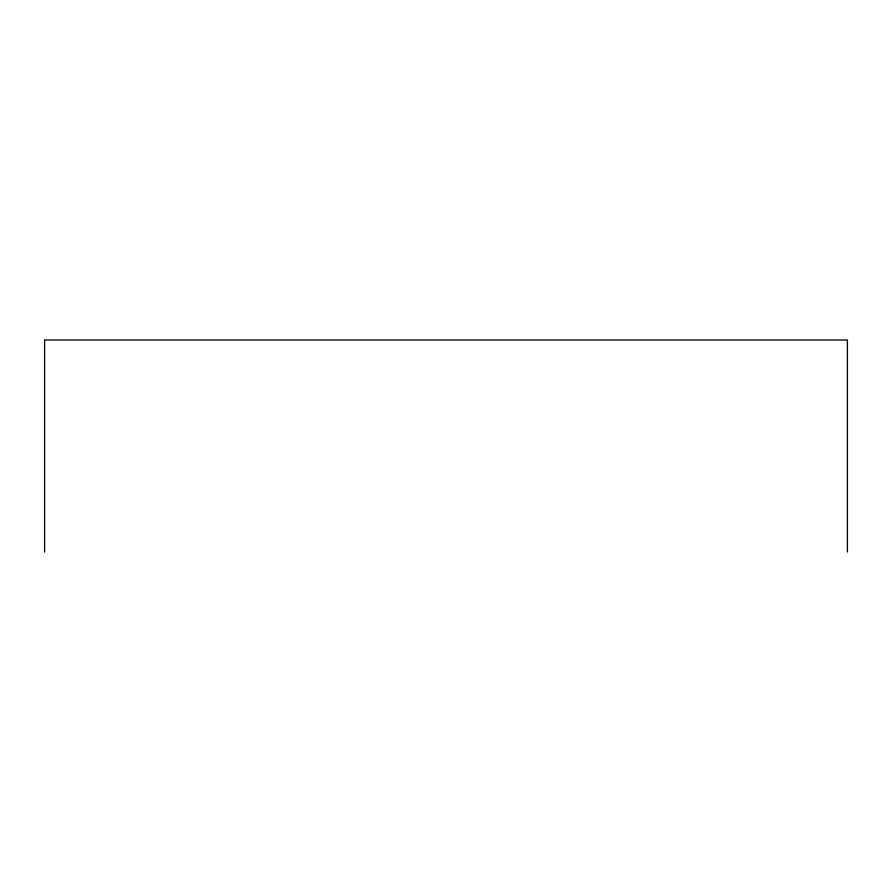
<?xml version="1.0" encoding="UTF-8"?>
<svg xmlns="http://www.w3.org/2000/svg" width="892" height="892" viewBox="0 0 892 892"><rect width="100%" height="100%" fill="white"/><g stroke="black" fill="none" stroke-linecap="round" stroke-linejoin="round"><path stroke-width="1.34" d="M847.4 551.992L847.4 340.008L44.6 340.008L44.6 551.992"/></g></svg>
